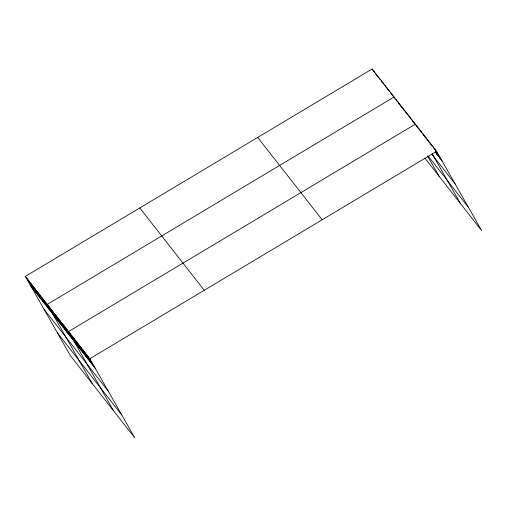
<?xml version="1.0" encoding="UTF-8"?>
<svg xmlns="http://www.w3.org/2000/svg" width="507" height="507" viewBox="0 0 507 507"><rect width="100%" height="100%" fill="white"/><g stroke="black" fill="none" stroke-linecap="round" stroke-linejoin="round"><path stroke-width="0.76" d="M25.35 276.391L89.821 358.722L134.856 437.997L70.384 355.667L25.35 276.391L372.144 69.003L436.616 151.333L481.65 230.609L424.942 158.197M89.821 358.722L436.616 151.333M435.038 151.98L442.129 161.036M432.122 154.565L455.172 183.997M428.276 156.143L468.607 207.648M257.702 137.441L322.173 219.772M139.793 207.952L204.264 290.283M30.864 286.094L95.335 368.424M43.906 309.055L108.378 391.385M57.342 332.712L121.813 415.037M434.841 149.071L440.355 158.773M433.067 146.802L434.537 149.394M435.64 151.333L438.58 156.511M431.292 144.539L432.027 145.832M435.336 151.656L436.806 154.242M429.524 142.277L430.994 144.863M427.75 140.014L428.852 141.954M425.975 137.746L427.445 140.338M424.207 135.483L425.31 137.422M422.432 133.221L423.903 135.806M420.658 130.958L421.761 132.897M418.883 128.689L420.354 131.281M417.115 126.427L418.218 128.366M416.811 126.75L415.341 124.164L68.546 331.553L113.581 410.828M432.084 153.64L460.375 203.44M413.566 121.902L414.669 123.841M411.792 119.633L413.262 122.225M410.024 117.37L411.126 119.31M408.249 115.108L409.352 117.047M406.475 112.846L407.577 114.785M404.7 110.577L405.803 112.522M402.932 108.314L404.035 110.253M401.157 106.052L402.26 107.991M399.383 103.789L401.221 107.021M397.608 101.52L399.446 104.759M395.84 99.258L396.943 101.197M394.801 98.288L394.066 96.995L47.271 304.384L92.306 383.66M427.509 155.864L439.1 176.271M392.241 94.663L392.976 95.956M390.409 92.331L391.879 94.917M388.584 89.999L389.319 91.292M386.759 87.667L387.861 89.606M384.933 85.328L386.036 87.274M383.102 82.996L383.837 84.295M381.277 80.664L382.747 83.256M379.451 78.332L380.187 79.624M377.626 75.999L378.729 77.939M375.801 73.667L376.904 75.606M373.97 71.335L374.705 72.628M372.144 69.003L373.615 71.588M88.047 356.459L93.561 366.162M86.272 354.19L91.786 363.899M84.498 351.928L90.012 361.63M82.73 349.665L88.243 359.368M80.955 347.403L86.469 357.105M79.181 345.134L84.694 354.843M77.406 342.871L82.92 352.574M75.638 340.609L81.152 350.312M73.864 338.346L79.377 348.049M72.089 336.078L77.603 345.787M70.315 333.815L75.828 343.518M66.772 329.29L72.286 338.993M64.997 327.021L70.511 336.73M63.223 324.759L68.737 334.468M61.455 322.496L66.968 332.199M59.68 320.234L65.194 329.937M57.906 317.965L63.419 327.674M56.131 315.703L61.645 325.412M54.363 313.44L59.877 323.143M52.589 311.178L58.102 320.88M50.814 308.909L56.328 318.618M49.04 306.646L54.553 316.355M45.44 302.052L50.954 311.754M43.615 299.719L49.128 309.422M41.789 297.387L47.303 307.09M39.964 295.055L45.478 304.758M38.139 292.716L43.653 302.425M36.308 290.384L41.821 300.093M34.482 288.052L39.996 297.761M32.657 285.72L38.171 295.429M30.832 283.388L36.346 293.097M29 281.055L34.514 290.764M27.175 278.723L32.689 288.426"/></g></svg>
